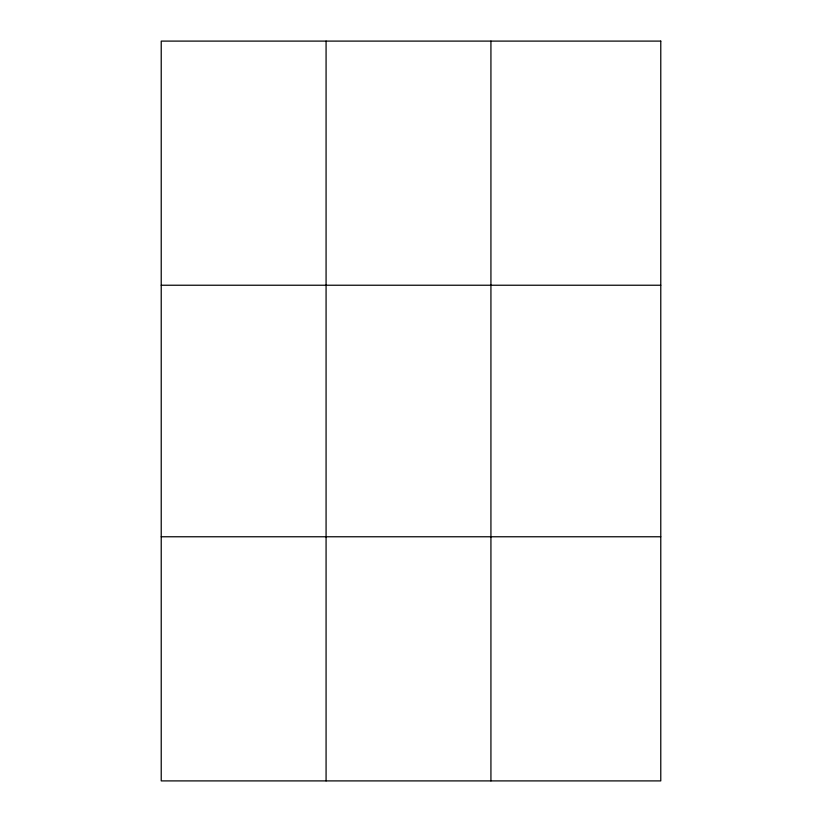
<?xml version="1.0" encoding="UTF-8"?>
<svg xmlns="http://www.w3.org/2000/svg" width="822" height="822" viewBox="0 0 822 822"><rect width="100%" height="100%" fill="white"/><g stroke="black" fill="none" stroke-linecap="round" stroke-linejoin="round"><path stroke-width="1.23" d="M326.077 780.9L326.077 41.1M490.929 780.9L490.929 41.1M161.225 285.234L660.775 285.234M161.225 536.766L660.775 536.766M660.775 41.1L660.775 780.9L161.225 780.9L161.225 41.1L660.775 41.1"/></g></svg>
